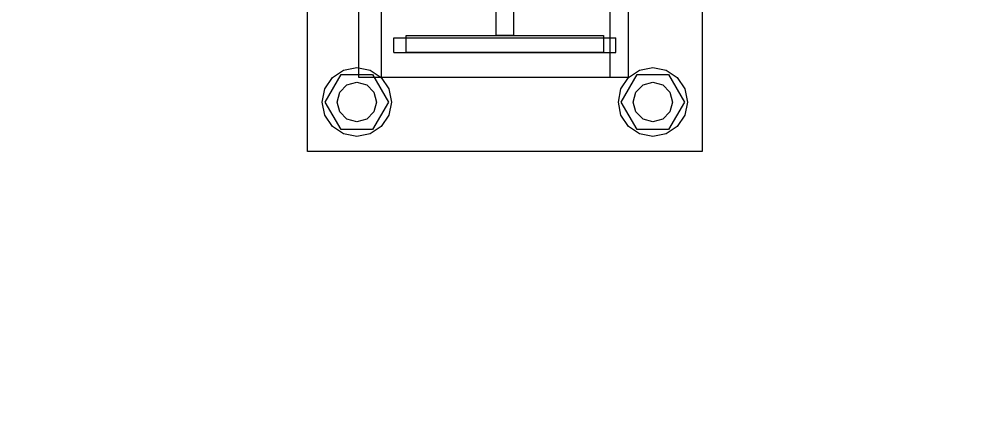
# Model space of a CAD drawing. Header units: millimetres. Extents: x -191664 to 191490, y -197311 to 10263.
# Drawn here: x 17011.4 to 17399.2, y -18620 to -18456.4 of the extents above; entities that cross this region are included whole.
import ezdxf

# ---------------------------------------------------------------- set-up
doc = ezdxf.new("R2010")
doc.units = ezdxf.units.MM
doc.layers.add('COTAS_INSTALACION_P', color=30, linetype='Continuous', lineweight=0)
doc.layers.add('superior_C02', color=7, linetype='Continuous', lineweight=0)
doc.dimstyles.new('PLANTA_100', dxfattribs={"dimtxt": 250, "dimasz": 150, "dimexe": 150, "dimexo": 80, "dimgap": 100, "dimtad": 1, "dimtih": 1, "dimtoh": 1, "dimdec": 1, "dimdsep": 46, "dimcen": 0.09, "dimclrd": 1, "dimclre": 1, "dimclrt": 1, "dimadec": 0, "dimazin": 0, "dimtfac": 1, "dimtdec": 4, "dimtofl": 0, "dimtmove": 0, "dimatfit": 3, "dimfxl": 1, "dimtolj": 1, "dimtzin": 0, "dimarcsym": 0})

# ---------------------------------------------------------------- blocks, each defined once
blk = doc.blocks.new('*D5')
at = {"layer": 'COTAS_INSTALACION_P', "color": 1, "lineweight": -2, "transparency": 16777216}
for p, q in [((-1000, -18080), (-1000, -25850)), ((60117.12, -18080), (60117.12, -25850)), ((-850, -25700), (59967.12, -25700))]:
    blk.add_line(p, q, dxfattribs=at)
at = {"layer": 'COTAS_INSTALACION_P', "color": 1, "transparency": 16777216}
for points in [[(-850, -25675), (-850, -25725), (-1000, -25700)], [(59967.12, -25675), (59967.12, -25725), (60117.12, -25700)]]:
    blk.add_solid(points, dxfattribs=at)
at = {"layer": 'Defpoints', "color": 0, "transparency": 16777216}
for p in [(-1000, -18000), (60117.12, -18000), (60117.12, -25700)]:
    blk.add_point(p, dxfattribs=at)

msp = doc.modelspace()

# ---------------------------------------------------------------- linework, layer by layer
at = {"layer": 'superior_C02', "color": 251, "true_color": 0x4e626d}
for p, q in [((17128.32, -18510), (17128.32, -18350)), ((17288.32, -18350), (17288.32, -18510)), ((17149.16, -18480), (17149.16, -18380)), ((17158.32, -18480), (17158.32, -18380)), ((17250.84, -18380), (17250.84, -18480)), ((17258.32, -18380), (17258.32, -18480)), ((17163.32, -18464), (17253.32, -18464)), ((17163.32, -18470), (17163.32, -18464)), ((17253.32, -18470), (17253.32, -18464)), ((17163.32, -18470), (17253.32, -18470)), ((17250.84, -18480), (17149.16, -18480)), ((17258.32, -18480), (17158.32, -18480)), ((17288.32, -18510), (17128.32, -18510))]:
    msp.add_line(p, q, dxfattribs=at)
at = {"layer": 'superior_C02', "color": 139, "true_color": 0x354b57}
for p, q in [((17204.82, -18463), (17204.82, -18397)), ((17211.82, -18397), (17211.82, -18463)), ((17168.32, -18470), (17168.32, -18463)), ((17168.32, -18463), (17248.32, -18463)), ((17211.82, -18463), (17204.82, -18463)), ((17248.32, -18463), (17248.32, -18470)), ((17248.32, -18470), (17168.32, -18470))]:
    msp.add_line(p, q, dxfattribs=at)
at = {"layer": 'superior_C02', "color": 9, "true_color": 0xaebcc4}
for p, q in [((17142.96, -18477.07), (17148.32, -18476)), ((17148.32, -18476), (17153.68, -18477.07)), ((17262.96, -18477.07), (17268.32, -18476)), ((17268.32, -18476), (17273.68, -18477.07)), ((17135.52, -18490), (17141.92, -18478.91)), ((17138.42, -18480.1), (17142.96, -18477.07)), ((17141.92, -18478.91), (17154.72, -18478.91)), ((17153.68, -18477.07), (17158.22, -18480.1)), ((17154.72, -18478.91), (17161.12, -18490)), ((17255.52, -18490), (17261.92, -18478.91)), ((17258.42, -18480.1), (17262.96, -18477.07)), ((17261.92, -18478.91), (17274.72, -18478.91)), ((17273.68, -18477.07), (17278.22, -18480.1)), ((17274.72, -18478.91), (17281.12, -18490)), ((17135.39, -18484.64), (17138.42, -18480.1)), ((17141.39, -18486), (17144.32, -18483.07)), ((17144.32, -18483.07), (17148.32, -18482)), ((17148.32, -18482), (17152.32, -18483.07)), ((17152.32, -18483.07), (17155.25, -18486)), ((17158.22, -18480.1), (17161.25, -18484.64)), ((17255.39, -18484.64), (17258.42, -18480.1)), ((17261.39, -18486), (17264.32, -18483.07)), ((17264.32, -18483.07), (17268.32, -18482)), ((17268.32, -18482), (17272.32, -18483.07)), ((17272.32, -18483.07), (17275.25, -18486)), ((17278.22, -18480.1), (17281.25, -18484.64)), ((17134.32, -18490), (17135.39, -18484.64)), ((17140.32, -18490), (17141.39, -18486)), ((17155.25, -18486), (17156.32, -18490)), ((17161.25, -18484.64), (17162.32, -18490)), ((17254.32, -18490), (17255.39, -18484.64)), ((17260.32, -18490), (17261.39, -18486)), ((17275.25, -18486), (17276.32, -18490)), ((17281.25, -18484.64), (17282.32, -18490)), ((17135.39, -18495.36), (17134.32, -18490)), ((17141.92, -18501.09), (17135.52, -18490)), ((17141.39, -18494), (17140.32, -18490)), ((17161.12, -18490), (17154.72, -18501.09)), ((17156.32, -18490), (17155.25, -18494)), ((17162.32, -18490), (17161.25, -18495.36)), ((17255.39, -18495.36), (17254.32, -18490)), ((17261.92, -18501.09), (17255.52, -18490)), ((17261.39, -18494), (17260.32, -18490)), ((17281.12, -18490), (17274.72, -18501.09)), ((17276.32, -18490), (17275.25, -18494)), ((17282.32, -18490), (17281.25, -18495.36)), ((17138.42, -18499.9), (17135.39, -18495.36)), ((17144.32, -18496.93), (17141.39, -18494)), ((17155.25, -18494), (17152.32, -18496.93)), ((17161.25, -18495.36), (17158.22, -18499.9)), ((17258.42, -18499.9), (17255.39, -18495.36)), ((17264.32, -18496.93), (17261.39, -18494)), ((17275.25, -18494), (17272.32, -18496.93)), ((17281.25, -18495.36), (17278.22, -18499.9)), ((17148.32, -18498), (17144.32, -18496.93)), ((17152.32, -18496.93), (17148.32, -18498)), ((17268.32, -18498), (17264.32, -18496.93)), ((17272.32, -18496.93), (17268.32, -18498)), ((17142.96, -18502.93), (17138.42, -18499.9)), ((17154.72, -18501.09), (17141.92, -18501.09)), ((17148.32, -18504), (17142.96, -18502.93)), ((17153.68, -18502.93), (17148.32, -18504)), ((17158.22, -18499.9), (17153.68, -18502.93)), ((17262.96, -18502.93), (17258.42, -18499.9)), ((17274.72, -18501.09), (17261.92, -18501.09)), ((17268.32, -18504), (17262.96, -18502.93)), ((17273.68, -18502.93), (17268.32, -18504)), ((17278.22, -18499.9), (17273.68, -18502.93))]:
    msp.add_line(p, q, dxfattribs=at)

# ---------------------------------------------------------------- dimensions: what is measured, and where the dimension line sits
at = {"layer": 'COTAS_INSTALACION_P'}
dim = msp.add_aligned_dim(p1=(-1000, -18000), p2=(60117.12, -18000), distance=-7700, text='<> P', dimstyle='PLANTA_100', dxfattribs=at)
dim.commit()
dim.dimension.update_dxf_attribs({"geometry": '*D5', "text_midpoint": (29558.56, -25700)})

doc.saveas('drawing.dxf')
